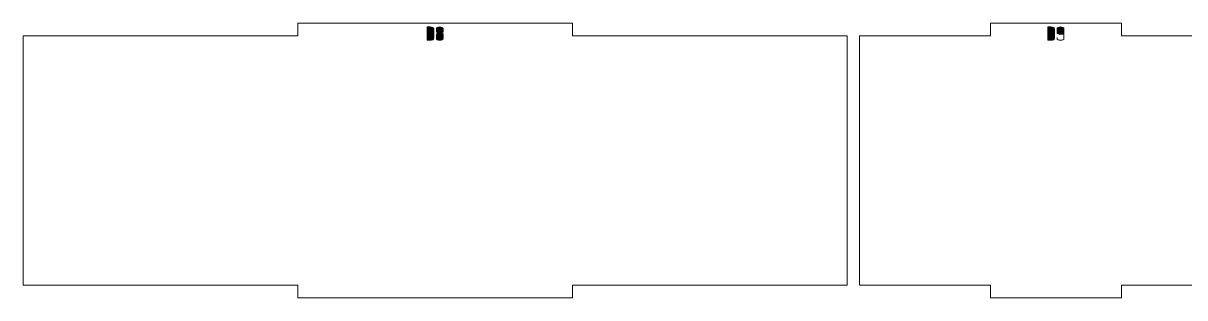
# Model space of a CAD drawing. Header units: centimetres. Extents: x -249 to 275, y -506 to 461.
# Drawn here: x -184.51 to -156.59, y 142.08 to 148.68 of the extents above; entities that cross this region are included whole.
import ezdxf

# ---------------------------------------------------------------- set-up
doc = ezdxf.new("R2010")
doc.units = ezdxf.units.CM
doc.header["$MEASUREMENT"] = 0
doc.layers.add('Capa 1', color=7, linetype='Continuous')

msp = doc.modelspace()

# ---------------------------------------------------------------- hatches: boundary and pattern name
at = {"layer": 'Capa 1', "true_color": 0x3e4095}
h = msp.add_hatch(color=175, dxfattribs=at)
edge = h.paths.add_edge_path()
edge.add_spline(control_points=[(-174.80071, 148.2761), (-174.80071, 148.2761), (-174.80071, 148.59254), (-174.80071, 148.59254), (-174.80071, 148.59254), (-174.72596, 148.59254), (-174.72596, 148.59254), (-174.70303, 148.59254), (-174.68346, 148.58902), (-174.66725, 148.58199), (-174.65136, 148.57496), (-174.64341, 148.56671), (-174.64341, 148.55723), (-174.64341, 148.55723), (-174.64341, 148.31141), (-174.64341, 148.31141), (-174.64341, 148.30163), (-174.65136, 148.29322), (-174.66725, 148.28619), (-174.68254, 148.27946), (-174.70211, 148.2761), (-174.72596, 148.2761), (-174.72596, 148.2761), (-174.80071, 148.2761), (-174.80071, 148.2761)], knot_values=[0, 0, 0, 0, 0.125, 0.125, 0.125, 0.25, 0.25, 0.25, 0.375, 0.375, 0.375, 0.5, 0.5, 0.5, 0.625, 0.625, 0.625, 0.75, 0.75, 0.75, 0.875, 0.875, 0.875, 1, 1, 1, 1], degree=3, periodic=1)
h = msp.add_hatch(color=175, dxfattribs=at)
edge = h.paths.add_edge_path()
edge.add_spline(control_points=[(-174.80071, 148.59254), (-174.80071, 148.59254), (-174.80071, 148.2761), (-174.80071, 148.2761), (-174.80071, 148.2761), (-174.72596, 148.2761), (-174.72596, 148.2761), (-174.70211, 148.2761), (-174.68254, 148.27946), (-174.66725, 148.28619), (-174.65136, 148.29322), (-174.64341, 148.30163), (-174.64341, 148.31141), (-174.64341, 148.31141), (-174.64341, 148.55723), (-174.64341, 148.55723), (-174.64341, 148.56671), (-174.65136, 148.57496), (-174.66725, 148.58199), (-174.68346, 148.58902), (-174.70303, 148.59254), (-174.72596, 148.59254), (-174.72596, 148.59254), (-174.80071, 148.59254), (-174.80071, 148.59254)], knot_values=[0, 0, 0, 0, 0.125, 0.125, 0.125, 0.25, 0.25, 0.25, 0.375, 0.375, 0.375, 0.5, 0.5, 0.5, 0.625, 0.625, 0.625, 0.75, 0.75, 0.75, 0.875, 0.875, 0.875, 1, 1, 1, 1], degree=3, periodic=1)
h = msp.add_hatch(color=175, dxfattribs=at)
edge = h.paths.add_edge_path()
edge.add_spline(control_points=[(-174.58058, 148.48293), (-174.58058, 148.47498), (-174.57492, 148.4678), (-174.56361, 148.46138), (-174.5523, 148.45496), (-174.53044, 148.45068), (-174.49803, 148.44854), (-174.46562, 148.45068), (-174.44376, 148.45496), (-174.43245, 148.46138), (-174.42114, 148.4678), (-174.41548, 148.47498), (-174.41548, 148.48293), (-174.41548, 148.48293), (-174.41548, 148.55723), (-174.41548, 148.55723), (-174.41548, 148.56701), (-174.42335, 148.57534), (-174.4391, 148.58222), (-174.45484, 148.5891), (-174.47449, 148.59254), (-174.49803, 148.59254), (-174.52157, 148.59254), (-174.54122, 148.5891), (-174.55696, 148.58222), (-174.57271, 148.57534), (-174.58058, 148.56701), (-174.58058, 148.55723), (-174.58058, 148.55723), (-174.58058, 148.48293), (-174.58058, 148.48293)], knot_values=[0, 0, 0, 0, 0.1, 0.1, 0.1, 0.2, 0.2, 0.2, 0.3, 0.3, 0.3, 0.4, 0.4, 0.4, 0.5, 0.5, 0.5, 0.6, 0.6, 0.6, 0.7, 0.7, 0.7, 0.8, 0.8, 0.8, 0.9, 0.9, 0.9, 1, 1, 1, 1], degree=3, periodic=1)
h = msp.add_hatch(color=175, dxfattribs=at)
edge = h.paths.add_edge_path()
edge.add_spline(control_points=[(-174.49803, 148.2761), (-174.52157, 148.2761), (-174.54122, 148.27954), (-174.55696, 148.28642), (-174.57271, 148.2933), (-174.58058, 148.30163), (-174.58058, 148.31141), (-174.58058, 148.31141), (-174.58058, 148.4146), (-174.58058, 148.4146), (-174.58058, 148.42286), (-174.57492, 148.43004), (-174.56361, 148.43615), (-174.5523, 148.44227), (-174.53044, 148.4464), (-174.49803, 148.44854), (-174.53044, 148.45068), (-174.5523, 148.45496), (-174.56361, 148.46138), (-174.57492, 148.4678), (-174.58058, 148.47498), (-174.58058, 148.48293), (-174.58058, 148.48293), (-174.58058, 148.55723), (-174.58058, 148.55723), (-174.58058, 148.56701), (-174.57271, 148.57534), (-174.55696, 148.58222), (-174.54122, 148.5891), (-174.52157, 148.59254), (-174.49803, 148.59254), (-174.47449, 148.59254), (-174.45484, 148.5891), (-174.4391, 148.58222), (-174.42335, 148.57534), (-174.41548, 148.56701), (-174.41548, 148.55723), (-174.41548, 148.55723), (-174.41548, 148.48293), (-174.41548, 148.48293), (-174.41548, 148.47498), (-174.42114, 148.4678), (-174.43245, 148.46138), (-174.44376, 148.45496), (-174.46562, 148.45068), (-174.49803, 148.44854), (-174.46562, 148.4464), (-174.44376, 148.44227), (-174.43245, 148.43615), (-174.42114, 148.43004), (-174.41548, 148.42286), (-174.41548, 148.4146), (-174.41548, 148.4146), (-174.41548, 148.31141), (-174.41548, 148.31141), (-174.41548, 148.30163), (-174.42335, 148.2933), (-174.4391, 148.28642), (-174.45484, 148.27954), (-174.47449, 148.2761), (-174.49803, 148.2761)], knot_values=[0, 0, 0, 0, 0.05, 0.05, 0.05, 0.1, 0.1, 0.1, 0.15, 0.15, 0.15, 0.2, 0.2, 0.2, 0.25, 0.25, 0.25, 0.3, 0.3, 0.3, 0.35, 0.35, 0.35, 0.4, 0.4, 0.4, 0.45, 0.45, 0.45, 0.5, 0.5, 0.5, 0.55, 0.55, 0.55, 0.6, 0.6, 0.6, 0.65, 0.65, 0.65, 0.7, 0.7, 0.7, 0.75, 0.75, 0.75, 0.8, 0.8, 0.8, 0.85, 0.85, 0.85, 0.9, 0.9, 0.9, 0.95, 0.95, 0.95, 1, 1, 1, 1], degree=3, periodic=1)
h = msp.add_hatch(color=175, dxfattribs=at)
edge = h.paths.add_edge_path()
edge.add_spline(control_points=[(-159.88009, 148.2761), (-159.88009, 148.2761), (-159.88009, 148.59254), (-159.88009, 148.59254), (-159.88009, 148.59254), (-159.80534, 148.59254), (-159.80534, 148.59254), (-159.78241, 148.59254), (-159.76284, 148.58902), (-159.74663, 148.58199), (-159.73074, 148.57496), (-159.72279, 148.56671), (-159.72279, 148.55723), (-159.72279, 148.55723), (-159.72279, 148.31141), (-159.72279, 148.31141), (-159.72279, 148.30163), (-159.73074, 148.29322), (-159.74663, 148.28619), (-159.76192, 148.27946), (-159.78149, 148.2761), (-159.80534, 148.2761), (-159.80534, 148.2761), (-159.88009, 148.2761), (-159.88009, 148.2761)], knot_values=[0, 0, 0, 0, 0.125, 0.125, 0.125, 0.25, 0.25, 0.25, 0.375, 0.375, 0.375, 0.5, 0.5, 0.5, 0.625, 0.625, 0.625, 0.75, 0.75, 0.75, 0.875, 0.875, 0.875, 1, 1, 1, 1], degree=3, periodic=1)
h = msp.add_hatch(color=175, dxfattribs=at)
edge = h.paths.add_edge_path()
edge.add_spline(control_points=[(-159.88009, 148.59254), (-159.88009, 148.59254), (-159.88009, 148.2761), (-159.88009, 148.2761), (-159.88009, 148.2761), (-159.80534, 148.2761), (-159.80534, 148.2761), (-159.78149, 148.2761), (-159.76192, 148.27946), (-159.74663, 148.28619), (-159.73074, 148.29322), (-159.72279, 148.30163), (-159.72279, 148.31141), (-159.72279, 148.31141), (-159.72279, 148.55723), (-159.72279, 148.55723), (-159.72279, 148.56671), (-159.73074, 148.57496), (-159.74663, 148.58199), (-159.76284, 148.58902), (-159.78241, 148.59254), (-159.80534, 148.59254), (-159.80534, 148.59254), (-159.88009, 148.59254), (-159.88009, 148.59254)], knot_values=[0, 0, 0, 0, 0.125, 0.125, 0.125, 0.25, 0.25, 0.25, 0.375, 0.375, 0.375, 0.5, 0.5, 0.5, 0.625, 0.625, 0.625, 0.75, 0.75, 0.75, 0.875, 0.875, 0.875, 1, 1, 1, 1], degree=3, periodic=1)
h = msp.add_hatch(color=175, dxfattribs=at)
edge = h.paths.add_edge_path()
edge.add_spline(control_points=[(-159.65996, 148.44991), (-159.65996, 148.44013), (-159.65209, 148.4318), (-159.63634, 148.42492), (-159.6206, 148.41804), (-159.60095, 148.4146), (-159.57741, 148.4146), (-159.55417, 148.41399), (-159.53461, 148.41682), (-159.51871, 148.42308), (-159.50281, 148.42935), (-159.49486, 148.4383), (-159.49486, 148.44991), (-159.49486, 148.44991), (-159.49486, 148.55723), (-159.49486, 148.55723), (-159.49486, 148.56701), (-159.50273, 148.57534), (-159.51848, 148.58222), (-159.53422, 148.5891), (-159.55387, 148.59254), (-159.57741, 148.59254), (-159.60095, 148.59254), (-159.6206, 148.5891), (-159.63634, 148.58222), (-159.65209, 148.57534), (-159.65996, 148.56701), (-159.65996, 148.55723), (-159.65996, 148.55723), (-159.65996, 148.44991), (-159.65996, 148.44991)], knot_values=[0, 0, 0, 0, 0.1, 0.1, 0.1, 0.2, 0.2, 0.2, 0.3, 0.3, 0.3, 0.4, 0.4, 0.4, 0.5, 0.5, 0.5, 0.6, 0.6, 0.6, 0.7, 0.7, 0.7, 0.8, 0.8, 0.8, 0.9, 0.9, 0.9, 1, 1, 1, 1], degree=3, periodic=1)
h = msp.add_hatch(color=175, dxfattribs=at)
edge = h.paths.add_edge_path()
edge.add_spline(control_points=[(-159.57741, 148.2761), (-159.60095, 148.2761), (-159.6206, 148.27954), (-159.63634, 148.28642), (-159.65209, 148.2933), (-159.65996, 148.30163), (-159.65996, 148.31141), (-159.65996, 148.31141), (-159.65996, 148.33664), (-159.65996, 148.33664), (-159.65996, 148.33664), (-159.65996, 148.31141), (-159.65996, 148.31141), (-159.65996, 148.30163), (-159.65209, 148.2933), (-159.63634, 148.28642), (-159.6206, 148.27954), (-159.60095, 148.2761), (-159.57741, 148.2761), (-159.55387, 148.2761), (-159.53422, 148.27954), (-159.51848, 148.28642), (-159.50273, 148.2933), (-159.49486, 148.30163), (-159.49486, 148.31141), (-159.49486, 148.31141), (-159.49486, 148.44991), (-159.49486, 148.44991), (-159.49486, 148.4383), (-159.50281, 148.42935), (-159.51871, 148.42308), (-159.53461, 148.41682), (-159.55417, 148.41399), (-159.57741, 148.4146), (-159.60095, 148.4146), (-159.6206, 148.41804), (-159.63634, 148.42492), (-159.65209, 148.4318), (-159.65996, 148.44013), (-159.65996, 148.44991), (-159.65996, 148.44991), (-159.65996, 148.55723), (-159.65996, 148.55723), (-159.65996, 148.56701), (-159.65209, 148.57534), (-159.63634, 148.58222), (-159.6206, 148.5891), (-159.60095, 148.59254), (-159.57741, 148.59254), (-159.55387, 148.59254), (-159.53422, 148.5891), (-159.51848, 148.58222), (-159.50273, 148.57534), (-159.49486, 148.56701), (-159.49486, 148.55723), (-159.49486, 148.55723), (-159.49486, 148.44991), (-159.49486, 148.44991), (-159.49486, 148.44991), (-159.49486, 148.31141), (-159.49486, 148.31141), (-159.49486, 148.30163), (-159.50273, 148.2933), (-159.51848, 148.28642), (-159.53422, 148.27954), (-159.55387, 148.2761), (-159.57741, 148.2761)], knot_values=[0, 0, 0, 0, 0.04545455, 0.04545455, 0.04545455, 0.09090909, 0.09090909, 0.09090909, 0.13636364, 0.13636364, 0.13636364, 0.18181818, 0.18181818, 0.18181818, 0.22727273, 0.22727273, 0.22727273, 0.27272727, 0.27272727, 0.27272727, 0.31818182, 0.31818182, 0.31818182, 0.36363636, 0.36363636, 0.36363636, 0.40909091, 0.40909091, 0.40909091, 0.45454545, 0.45454545, 0.45454545, 0.5, 0.5, 0.5, 0.54545455, 0.54545455, 0.54545455, 0.59090909, 0.59090909, 0.59090909, 0.63636364, 0.63636364, 0.63636364, 0.68181818, 0.68181818, 0.68181818, 0.72727273, 0.72727273, 0.72727273, 0.77272727, 0.77272727, 0.77272727, 0.81818182, 0.81818182, 0.81818182, 0.86363636, 0.86363636, 0.86363636, 0.90909091, 0.90909091, 0.90909091, 0.95454545, 0.95454545, 0.95454545, 1, 1, 1, 1], degree=3, periodic=1)
h = msp.add_hatch(color=175, dxfattribs=at)
edge = h.paths.add_edge_path()
edge.add_spline(control_points=[(-174.58058, 148.31141), (-174.58058, 148.30163), (-174.57271, 148.2933), (-174.55696, 148.28642), (-174.54122, 148.27954), (-174.52157, 148.2761), (-174.49803, 148.2761), (-174.47449, 148.2761), (-174.45484, 148.27954), (-174.4391, 148.28642), (-174.42335, 148.2933), (-174.41548, 148.30163), (-174.41548, 148.31141), (-174.41548, 148.31141), (-174.41548, 148.4146), (-174.41548, 148.4146), (-174.41548, 148.42286), (-174.42114, 148.43004), (-174.43245, 148.43615), (-174.44376, 148.44227), (-174.46562, 148.4464), (-174.49803, 148.44854), (-174.53044, 148.4464), (-174.5523, 148.44227), (-174.56361, 148.43615), (-174.57492, 148.43004), (-174.58058, 148.42286), (-174.58058, 148.4146), (-174.58058, 148.4146), (-174.58058, 148.31141), (-174.58058, 148.31141)], knot_values=[0, 0, 0, 0, 0.1, 0.1, 0.1, 0.2, 0.2, 0.2, 0.3, 0.3, 0.3, 0.4, 0.4, 0.4, 0.5, 0.5, 0.5, 0.6, 0.6, 0.6, 0.7, 0.7, 0.7, 0.8, 0.8, 0.8, 0.9, 0.9, 0.9, 1, 1, 1, 1], degree=3, periodic=1)

# ---------------------------------------------------------------- linework, layer by layer
at = {"layer": 'Capa 1', "color": 240, "lineweight": 9}
for points in [[(-184.51083, 148.3825), (-184.51083, 148.3825), (-184.51083, 142.3825), (-184.51083, 142.3825), (-184.51083, 142.3825), (-177.909, 142.3825), (-177.909, 142.3825), (-177.909, 142.3825), (-177.909, 142.0825), (-177.909, 142.0825), (-177.909, 142.0825), (-171.30717, 142.0825), (-171.30717, 142.0825), (-171.30717, 142.0825), (-171.30717, 142.3825), (-171.30717, 142.3825), (-171.30717, 142.3825), (-164.70535, 142.3825), (-164.70535, 142.3825), (-164.70535, 142.3825), (-164.70535, 148.3825), (-164.70535, 148.3825), (-164.70535, 148.3825), (-171.30717, 148.3825), (-171.30717, 148.3825), (-171.30717, 148.3825), (-171.30717, 148.6825), (-171.30717, 148.6825), (-171.30717, 148.6825), (-177.909, 148.6825), (-177.909, 148.6825), (-177.909, 148.6825), (-177.909, 148.3825), (-177.909, 148.3825), (-177.909, 148.3825), (-184.51083, 148.3825), (-184.51083, 148.3825)], [(-164.40535, 148.3825), (-164.40535, 148.3825), (-164.40535, 142.3825), (-164.40535, 142.3825), (-164.40535, 142.3825), (-161.2601, 142.3825), (-161.2601, 142.3825), (-161.2601, 142.3825), (-161.2601, 142.0825), (-161.2601, 142.0825), (-161.2601, 142.0825), (-158.11485, 142.0825), (-158.11485, 142.0825), (-158.11485, 142.0825), (-158.11485, 142.3825), (-158.11485, 142.3825), (-158.11485, 142.3825), (-154.9696, 142.3825), (-154.9696, 142.3825), (-154.9696, 142.3825), (-154.9696, 148.3825), (-154.9696, 148.3825), (-154.9696, 148.3825), (-158.11485, 148.3825), (-158.11485, 148.3825), (-158.11485, 148.3825), (-158.11485, 148.6825), (-158.11485, 148.6825), (-158.11485, 148.6825), (-161.2601, 148.6825), (-161.2601, 148.6825), (-161.2601, 148.6825), (-161.2601, 148.3825), (-161.2601, 148.3825), (-161.2601, 148.3825), (-164.40535, 148.3825), (-164.40535, 148.3825)]]:
    msp.add_open_spline(points, degree=3, knots=[0, 0, 0, 0, 0.08333333, 0.08333333, 0.08333333, 0.16666667, 0.16666667, 0.16666667, 0.25, 0.25, 0.25, 0.33333333, 0.33333333, 0.33333333, 0.41666667, 0.41666667, 0.41666667, 0.5, 0.5, 0.5, 0.58333333, 0.58333333, 0.58333333, 0.66666667, 0.66666667, 0.66666667, 0.75, 0.75, 0.75, 0.83333333, 0.83333333, 0.83333333, 0.91666667, 0.91666667, 0.91666667, 1, 1, 1, 1], dxfattribs=at)
at = {"layer": 'Capa 1', "color": 114, "lineweight": 9}
for points, knots in [([(-174.80071, 148.2761), (-174.80071, 148.2761), (-174.80071, 148.59254), (-174.80071, 148.59254), (-174.80071, 148.59254), (-174.72596, 148.59254), (-174.72596, 148.59254), (-174.70303, 148.59254), (-174.68346, 148.58902), (-174.66725, 148.58199), (-174.65136, 148.57496), (-174.64341, 148.56671), (-174.64341, 148.55723), (-174.64341, 148.55723), (-174.64341, 148.31141), (-174.64341, 148.31141), (-174.64341, 148.30163), (-174.65136, 148.29322), (-174.66725, 148.28619), (-174.68254, 148.27946), (-174.70211, 148.2761), (-174.72596, 148.2761), (-174.72596, 148.2761), (-174.80071, 148.2761), (-174.80071, 148.2761)], [0, 0, 0, 0, 0.125, 0.125, 0.125, 0.25, 0.25, 0.25, 0.375, 0.375, 0.375, 0.5, 0.5, 0.5, 0.625, 0.625, 0.625, 0.75, 0.75, 0.75, 0.875, 0.875, 0.875, 1, 1, 1, 1]), ([(-174.80071, 148.59254), (-174.80071, 148.59254), (-174.80071, 148.2761), (-174.80071, 148.2761), (-174.80071, 148.2761), (-174.72596, 148.2761), (-174.72596, 148.2761), (-174.70211, 148.2761), (-174.68254, 148.27946), (-174.66725, 148.28619), (-174.65136, 148.29322), (-174.64341, 148.30163), (-174.64341, 148.31141), (-174.64341, 148.31141), (-174.64341, 148.55723), (-174.64341, 148.55723), (-174.64341, 148.56671), (-174.65136, 148.57496), (-174.66725, 148.58199), (-174.68346, 148.58902), (-174.70303, 148.59254), (-174.72596, 148.59254), (-174.72596, 148.59254), (-174.80071, 148.59254), (-174.80071, 148.59254)], [0, 0, 0, 0, 0.125, 0.125, 0.125, 0.25, 0.25, 0.25, 0.375, 0.375, 0.375, 0.5, 0.5, 0.5, 0.625, 0.625, 0.625, 0.75, 0.75, 0.75, 0.875, 0.875, 0.875, 1, 1, 1, 1]), ([(-174.58058, 148.48293), (-174.58058, 148.47498), (-174.57492, 148.4678), (-174.56361, 148.46138), (-174.5523, 148.45496), (-174.53044, 148.45068), (-174.49803, 148.44854), (-174.46562, 148.45068), (-174.44376, 148.45496), (-174.43245, 148.46138), (-174.42114, 148.4678), (-174.41548, 148.47498), (-174.41548, 148.48293), (-174.41548, 148.48293), (-174.41548, 148.55723), (-174.41548, 148.55723), (-174.41548, 148.56701), (-174.42335, 148.57534), (-174.4391, 148.58222), (-174.45484, 148.5891), (-174.47449, 148.59254), (-174.49803, 148.59254), (-174.52157, 148.59254), (-174.54122, 148.5891), (-174.55696, 148.58222), (-174.57271, 148.57534), (-174.58058, 148.56701), (-174.58058, 148.55723), (-174.58058, 148.55723), (-174.58058, 148.48293), (-174.58058, 148.48293)], [0, 0, 0, 0, 0.1, 0.1, 0.1, 0.2, 0.2, 0.2, 0.3, 0.3, 0.3, 0.4, 0.4, 0.4, 0.5, 0.5, 0.5, 0.6, 0.6, 0.6, 0.7, 0.7, 0.7, 0.8, 0.8, 0.8, 0.9, 0.9, 0.9, 1, 1, 1, 1]), ([(-174.49803, 148.2761), (-174.52157, 148.2761), (-174.54122, 148.27954), (-174.55696, 148.28642), (-174.57271, 148.2933), (-174.58058, 148.30163), (-174.58058, 148.31141), (-174.58058, 148.31141), (-174.58058, 148.4146), (-174.58058, 148.4146), (-174.58058, 148.42286), (-174.57492, 148.43004), (-174.56361, 148.43615), (-174.5523, 148.44227), (-174.53044, 148.4464), (-174.49803, 148.44854), (-174.53044, 148.45068), (-174.5523, 148.45496), (-174.56361, 148.46138), (-174.57492, 148.4678), (-174.58058, 148.47498), (-174.58058, 148.48293), (-174.58058, 148.48293), (-174.58058, 148.55723), (-174.58058, 148.55723), (-174.58058, 148.56701), (-174.57271, 148.57534), (-174.55696, 148.58222), (-174.54122, 148.5891), (-174.52157, 148.59254), (-174.49803, 148.59254), (-174.47449, 148.59254), (-174.45484, 148.5891), (-174.4391, 148.58222), (-174.42335, 148.57534), (-174.41548, 148.56701), (-174.41548, 148.55723), (-174.41548, 148.55723), (-174.41548, 148.48293), (-174.41548, 148.48293), (-174.41548, 148.47498), (-174.42114, 148.4678), (-174.43245, 148.46138), (-174.44376, 148.45496), (-174.46562, 148.45068), (-174.49803, 148.44854), (-174.46562, 148.4464), (-174.44376, 148.44227), (-174.43245, 148.43615), (-174.42114, 148.43004), (-174.41548, 148.42286), (-174.41548, 148.4146), (-174.41548, 148.4146), (-174.41548, 148.31141), (-174.41548, 148.31141), (-174.41548, 148.30163), (-174.42335, 148.2933), (-174.4391, 148.28642), (-174.45484, 148.27954), (-174.47449, 148.2761), (-174.49803, 148.2761)], [0, 0, 0, 0, 0.05, 0.05, 0.05, 0.1, 0.1, 0.1, 0.15, 0.15, 0.15, 0.2, 0.2, 0.2, 0.25, 0.25, 0.25, 0.3, 0.3, 0.3, 0.35, 0.35, 0.35, 0.4, 0.4, 0.4, 0.45, 0.45, 0.45, 0.5, 0.5, 0.5, 0.55, 0.55, 0.55, 0.6, 0.6, 0.6, 0.65, 0.65, 0.65, 0.7, 0.7, 0.7, 0.75, 0.75, 0.75, 0.8, 0.8, 0.8, 0.85, 0.85, 0.85, 0.9, 0.9, 0.9, 0.95, 0.95, 0.95, 1, 1, 1, 1]), ([(-159.88009, 148.2761), (-159.88009, 148.2761), (-159.88009, 148.59254), (-159.88009, 148.59254), (-159.88009, 148.59254), (-159.80534, 148.59254), (-159.80534, 148.59254), (-159.78241, 148.59254), (-159.76284, 148.58902), (-159.74663, 148.58199), (-159.73074, 148.57496), (-159.72279, 148.56671), (-159.72279, 148.55723), (-159.72279, 148.55723), (-159.72279, 148.31141), (-159.72279, 148.31141), (-159.72279, 148.30163), (-159.73074, 148.29322), (-159.74663, 148.28619), (-159.76192, 148.27946), (-159.78149, 148.2761), (-159.80534, 148.2761), (-159.80534, 148.2761), (-159.88009, 148.2761), (-159.88009, 148.2761)], [0, 0, 0, 0, 0.125, 0.125, 0.125, 0.25, 0.25, 0.25, 0.375, 0.375, 0.375, 0.5, 0.5, 0.5, 0.625, 0.625, 0.625, 0.75, 0.75, 0.75, 0.875, 0.875, 0.875, 1, 1, 1, 1]), ([(-159.88009, 148.59254), (-159.88009, 148.59254), (-159.88009, 148.2761), (-159.88009, 148.2761), (-159.88009, 148.2761), (-159.80534, 148.2761), (-159.80534, 148.2761), (-159.78149, 148.2761), (-159.76192, 148.27946), (-159.74663, 148.28619), (-159.73074, 148.29322), (-159.72279, 148.30163), (-159.72279, 148.31141), (-159.72279, 148.31141), (-159.72279, 148.55723), (-159.72279, 148.55723), (-159.72279, 148.56671), (-159.73074, 148.57496), (-159.74663, 148.58199), (-159.76284, 148.58902), (-159.78241, 148.59254), (-159.80534, 148.59254), (-159.80534, 148.59254), (-159.88009, 148.59254), (-159.88009, 148.59254)], [0, 0, 0, 0, 0.125, 0.125, 0.125, 0.25, 0.25, 0.25, 0.375, 0.375, 0.375, 0.5, 0.5, 0.5, 0.625, 0.625, 0.625, 0.75, 0.75, 0.75, 0.875, 0.875, 0.875, 1, 1, 1, 1]), ([(-159.65996, 148.44991), (-159.65996, 148.44013), (-159.65209, 148.4318), (-159.63634, 148.42492), (-159.6206, 148.41804), (-159.60095, 148.4146), (-159.57741, 148.4146), (-159.55417, 148.41399), (-159.53461, 148.41682), (-159.51871, 148.42308), (-159.50281, 148.42935), (-159.49486, 148.4383), (-159.49486, 148.44991), (-159.49486, 148.44991), (-159.49486, 148.55723), (-159.49486, 148.55723), (-159.49486, 148.56701), (-159.50273, 148.57534), (-159.51848, 148.58222), (-159.53422, 148.5891), (-159.55387, 148.59254), (-159.57741, 148.59254), (-159.60095, 148.59254), (-159.6206, 148.5891), (-159.63634, 148.58222), (-159.65209, 148.57534), (-159.65996, 148.56701), (-159.65996, 148.55723), (-159.65996, 148.55723), (-159.65996, 148.44991), (-159.65996, 148.44991)], [0, 0, 0, 0, 0.1, 0.1, 0.1, 0.2, 0.2, 0.2, 0.3, 0.3, 0.3, 0.4, 0.4, 0.4, 0.5, 0.5, 0.5, 0.6, 0.6, 0.6, 0.7, 0.7, 0.7, 0.8, 0.8, 0.8, 0.9, 0.9, 0.9, 1, 1, 1, 1]), ([(-159.57741, 148.2761), (-159.60095, 148.2761), (-159.6206, 148.27954), (-159.63634, 148.28642), (-159.65209, 148.2933), (-159.65996, 148.30163), (-159.65996, 148.31141), (-159.65996, 148.31141), (-159.65996, 148.33664), (-159.65996, 148.33664), (-159.65996, 148.33664), (-159.65996, 148.31141), (-159.65996, 148.31141), (-159.65996, 148.30163), (-159.65209, 148.2933), (-159.63634, 148.28642), (-159.6206, 148.27954), (-159.60095, 148.2761), (-159.57741, 148.2761), (-159.55387, 148.2761), (-159.53422, 148.27954), (-159.51848, 148.28642), (-159.50273, 148.2933), (-159.49486, 148.30163), (-159.49486, 148.31141), (-159.49486, 148.31141), (-159.49486, 148.44991), (-159.49486, 148.44991), (-159.49486, 148.4383), (-159.50281, 148.42935), (-159.51871, 148.42308), (-159.53461, 148.41682), (-159.55417, 148.41399), (-159.57741, 148.4146), (-159.60095, 148.4146), (-159.6206, 148.41804), (-159.63634, 148.42492), (-159.65209, 148.4318), (-159.65996, 148.44013), (-159.65996, 148.44991), (-159.65996, 148.44991), (-159.65996, 148.55723), (-159.65996, 148.55723), (-159.65996, 148.56701), (-159.65209, 148.57534), (-159.63634, 148.58222), (-159.6206, 148.5891), (-159.60095, 148.59254), (-159.57741, 148.59254), (-159.55387, 148.59254), (-159.53422, 148.5891), (-159.51848, 148.58222), (-159.50273, 148.57534), (-159.49486, 148.56701), (-159.49486, 148.55723), (-159.49486, 148.55723), (-159.49486, 148.44991), (-159.49486, 148.44991), (-159.49486, 148.44991), (-159.49486, 148.31141), (-159.49486, 148.31141), (-159.49486, 148.30163), (-159.50273, 148.2933), (-159.51848, 148.28642), (-159.53422, 148.27954), (-159.55387, 148.2761), (-159.57741, 148.2761)], [0, 0, 0, 0, 0.04545455, 0.04545455, 0.04545455, 0.09090909, 0.09090909, 0.09090909, 0.13636364, 0.13636364, 0.13636364, 0.18181818, 0.18181818, 0.18181818, 0.22727273, 0.22727273, 0.22727273, 0.27272727, 0.27272727, 0.27272727, 0.31818182, 0.31818182, 0.31818182, 0.36363636, 0.36363636, 0.36363636, 0.40909091, 0.40909091, 0.40909091, 0.45454545, 0.45454545, 0.45454545, 0.5, 0.5, 0.5, 0.54545455, 0.54545455, 0.54545455, 0.59090909, 0.59090909, 0.59090909, 0.63636364, 0.63636364, 0.63636364, 0.68181818, 0.68181818, 0.68181818, 0.72727273, 0.72727273, 0.72727273, 0.77272727, 0.77272727, 0.77272727, 0.81818182, 0.81818182, 0.81818182, 0.86363636, 0.86363636, 0.86363636, 0.90909091, 0.90909091, 0.90909091, 0.95454545, 0.95454545, 0.95454545, 1, 1, 1, 1]), ([(-174.58058, 148.31141), (-174.58058, 148.30163), (-174.57271, 148.2933), (-174.55696, 148.28642), (-174.54122, 148.27954), (-174.52157, 148.2761), (-174.49803, 148.2761), (-174.47449, 148.2761), (-174.45484, 148.27954), (-174.4391, 148.28642), (-174.42335, 148.2933), (-174.41548, 148.30163), (-174.41548, 148.31141), (-174.41548, 148.31141), (-174.41548, 148.4146), (-174.41548, 148.4146), (-174.41548, 148.42286), (-174.42114, 148.43004), (-174.43245, 148.43615), (-174.44376, 148.44227), (-174.46562, 148.4464), (-174.49803, 148.44854), (-174.53044, 148.4464), (-174.5523, 148.44227), (-174.56361, 148.43615), (-174.57492, 148.43004), (-174.58058, 148.42286), (-174.58058, 148.4146), (-174.58058, 148.4146), (-174.58058, 148.31141), (-174.58058, 148.31141)], [0, 0, 0, 0, 0.1, 0.1, 0.1, 0.2, 0.2, 0.2, 0.3, 0.3, 0.3, 0.4, 0.4, 0.4, 0.5, 0.5, 0.5, 0.6, 0.6, 0.6, 0.7, 0.7, 0.7, 0.8, 0.8, 0.8, 0.9, 0.9, 0.9, 1, 1, 1, 1])]:
    msp.add_open_spline(points, degree=3, knots=knots, dxfattribs=at)

doc.saveas('drawing.dxf')
